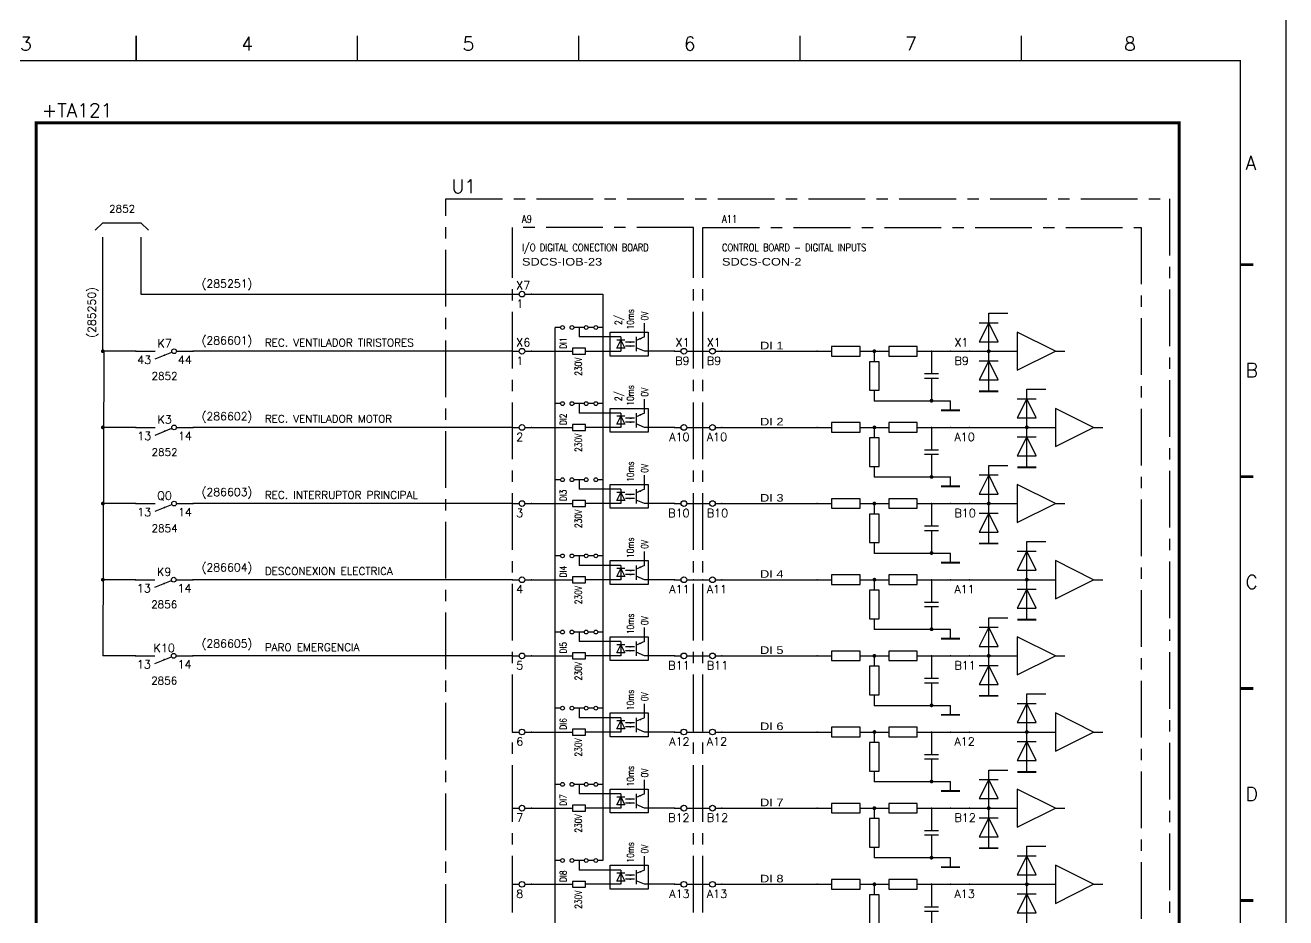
# Model space of a CAD drawing. Extents: x 3 to 423, y -4757 to 292.
# Drawn here: x 144.7 to 422.6, y -2283.3 to -2086.4 of the extents above; entities that cross this region are included whole.
import ezdxf
from ezdxf.enums import TextEntityAlignment as Align

# ---------------------------------------------------------------- set-up
doc = ezdxf.new("R2010")
doc.units = 0
doc.header["$LTSCALE"] = 10
doc.header["$MEASUREMENT"] = 0
doc.linetypes.add('CENTER', pattern=[2, 1.25, -0.25, 0.25, -0.25])
doc.linetypes.add('DASHDOT', pattern=[1, 0.5, -0.25, 0, -0.25])
doc.layers.get('0').update_dxf_attribs({"linetype": 'CONTINUOUS'})
for name, color, linetype in [('1', 7, 'CONTINUOUS'), ('10', 5, 'CONTINUOUS'), ('102', 7, 'CONTINUOUS'), ('2', 7, 'CONTINUOUS'), ('25', 3, 'CONTINUOUS'), ('25PK', 4, 'CENTER'), ('35', 2, 'CONTINUOUS'), ('8', 1, 'CONTINUOUS'), ('9', 6, 'CONTINUOUS'), ('DIBUJO', 7, 'CONTINUOUS'), ('NODE', 7, 'CONTINUOUS')]:
    doc.layers.add(name, color=color, linetype=linetype)
doc.styles.add('ABBSTYLE', font='ROMANS.SHX', dxfattribs={"width": 0.8})
doc.styles.add('HELV', font='HELVBLD.SHX', dxfattribs={"width": 1.2})
doc.styles.add('ROMANS', font='romans')
doc.styles.get("Standard").update_dxf_attribs({"font": 'simplex'})

# ---------------------------------------------------------------- blocks, each defined once
blk = doc.blocks.new('NOD', base_point=(237.5, 170))
at = {"layer": 'NODE'}
blk.add_point((237.5, 170), dxfattribs=at)
blk = doc.blocks.new('$0702029')
at = {"layer": '102'}
for p, q in [((0, 0), (5, 0)), ((10.62, 0), (15, 0)), ((5, -2), (9.42, -0.23))]:
    blk.add_line(p, q, dxfattribs=at)
blk.add_circle((10, 0), 0.625, dxfattribs=at)
blk.add_point((7.5, -1), dxfattribs=at)
at = {"layer": '2'}
for p in [(0, 0), (15, 0)]:
    blk.add_blockref('NOD', p, dxfattribs=at)
at = {"layer": '8', "flags": 8}
blk.add_attdef('1A', text='', height=2.15, dxfattribs=at).set_placement((4, -3.32), align=Align.RIGHT)
blk.add_attdef('2A', (11, -3.32), '', height=2.15, dxfattribs=at)
at = {"layer": '9'}
blk.add_attdef('ID', text='', height=2.15, dxfattribs=at).set_placement((7.5, 1), align=Align.CENTER)
blk = doc.blocks.new('$000001')
at = {"layer": '2'}
for p, q in [((0, 0), (3.75, 0)), ((11.25, 1.25), (3.75, 1.25)), ((3.75, 1.25), (3.75, -1.25)), ((11.25, -1.25), (11.25, 1.25)), ((11.25, 0), (15, 0)), ((3.75, -1.25), (11.25, -1.25))]:
    blk.add_line(p, q, dxfattribs=at)
for p in [(0, 0), (15, 0)]:
    blk.add_blockref('NOD', p, dxfattribs=at)
at = {"layer": '8'}
blk.add_attdef('1A', text='', height=2.15, dxfattribs=at).set_placement((2.75, -3.325), align=Align.RIGHT)
blk.add_attdef('2A', (12.25, -3.325), '', height=2.15, dxfattribs=at)
at = {"layer": '9'}
blk.add_attdef('ID', text='', height=2.15, dxfattribs=at).set_placement((7.5, 2.425), align=Align.CENTER)
blk = doc.blocks.new('$$PLL21C')
for p, q in [((-2.5, 0), (-0.75, 0)), ((0.75, 0), (2.5, 0))]:
    blk.add_line(p, q)
at = {"layer": '2'}
blk.add_circle((0, 0), 0.75, dxfattribs=at)
for p in [(-2.5, 0), (2.5, 0)]:
    blk.add_blockref('NOD', p, dxfattribs=at)
at = {"layer": '8'}
blk.add_attdef('*A', (-1.5, -3.575), '', height=2.15, dxfattribs=at)
at = {"layer": '9'}
blk.add_attdef('ID', (-1.5, 1.25), '', height=2.15, dxfattribs=at)
blk = doc.blocks.new('$$PLR12C')
for p, q in [((-2.5, 0), (-0.75, 0)), ((0.75, 0), (2.5, 0))]:
    blk.add_line(p, q)
at = {"layer": '2'}
blk.add_circle((0, 0), 0.75, dxfattribs=at)
for p in [(-2.5, 0), (2.5, 0)]:
    blk.add_blockref('NOD', p, dxfattribs=at)
at = {"layer": '8'}
blk.add_attdef('*A', text='', height=2.15, dxfattribs=at).set_placement((1.5, -3.575), align=Align.RIGHT)
at = {"layer": '9'}
blk.add_attdef('ID', text='', height=2.15, dxfattribs=at).set_placement((1.5, 1.25), align=Align.RIGHT)
blk = doc.blocks.new('$$PLL21')
blk.add_line((-2.5, 0), (2.5, 0))
at = {"layer": '2'}
for p in [(-2.5, 0), (2.5, 0)]:
    blk.add_blockref('NOD', p, dxfattribs=at)
at = {"layer": '8'}
blk.add_attdef('*A', (-1.5, -3.575), '', height=2.15, dxfattribs=at)
at = {"layer": '9'}
blk.add_attdef('ID', (-1.5, 1.25), '', height=2.15, dxfattribs=at)
blk = doc.blocks.new('newcajec')
at = {"layer": '1'}
for points in [[(143.5, 272.5, 0.3, 0.3, 0), (143.5, 277.91, 0.3, 0.3, 0)], [(191.5, 272.5, 0.3, 0.3, 0), (191.5, 277.91, 0.3, 0.3, 0)], [(239.5, 272.5, 0.3, 0.3, 0), (239.5, 277.91, 0.3, 0.3, 0)], [(287.5, 272.5, 0.3, 0.3, 0), (287.5, 277.91, 0.3, 0.3, 0)], [(335.5, 272.5, 0.3, 0.3, 0), (335.5, 277.91, 0.3, 0.3, 0)], [(383.01, 228.23, 0.6, 0.6, 0), (385.82, 228.23, 0.6, 0.6, 0)], [(383.01, 182.23, 0.6, 0.6, 0), (385.82, 182.23, 0.6, 0.6, 0)], [(383.01, 136.23, 0.6, 0.6, 0), (385.82, 136.23, 0.6, 0.6, 0)], [(383.01, 90.23, 0.6, 0.6, 0), (385.82, 90.23, 0.6, 0.6, 0)]]:
    blk.add_lwpolyline(points, format="xyseb", dxfattribs=at)
at = {"layer": '1', "const_width": 0.3}
blk.add_lwpolyline([(0, 0), (0, 272.5), (383, 272.5), (383, 0)], close=True, dxfattribs=at)
at = {"layer": '1', "style": 'ROMANS'}
for s, p in [('3', (118.29, 274.68)), ('4', (166.29, 274.68)), ('5', (214.29, 274.68)), ('6', (262.29, 274.68)), ('7', (310.29, 274.68)), ('8', (357.79, 274.68)), ('A', (384.13, 248.84)), ('B', (384.13, 203.84)), ('C', (384.13, 157.84)), ('D', (384.13, 111.84))]:
    blk.add_text(s, height=3, dxfattribs=at).set_placement(p)
at = {"layer": '10', "style": 'ROMANS'}
for tag, p in [('REV41', (3.5, 18.74)), ('REV43', (77.7, 18.74)), ('REV31', (3.5, 14.58)), ('REV33', (77.7, 14.58)), ('REV21', (3.5, 10.42)), ('REV23', (77.7, 10.42)), ('REV11', (3.5, 6.27)), ('REV13', (77.7, 6.27))]:
    blk.add_attdef(tag, text='', height=2.5, dxfattribs=at).set_placement(p, align=Align.MIDDLE)
for tag, p, height in [('REV42', (8, 17.49), 2.5), ('DOCUMENTTYPE', (216.43, 16.8), 2.5), ('SHEETNAME1', (100.5, 15.83), 2.5), ('DESIGNCHECK', (180.74, 14.83), 2.5), ('NOTA', (305.32, 15.8), 3), ('REV32', (8, 13.33), 2.5), ('SHEETNAME2', (100.5, 11.67), 2.5), ('OBJECT', (216.43, 12.4), 2.5), ('REV22', (8, 9.17), 2.5), ('ORDER', (305.32, 7.3), 4.5), ('SHEETNAME3', (100.5, 7.51), 2.5), ('DRAWINGCHECK', (180.53, 7.71), 2.5), ('CUSTOMER', (216.43, 8.08), 2.5), ('REV12', (8, 5.01), 2.5), ('SHEETNAME4', (100.5, 3.35), 2.5), ('USER', (180.63, 0.71), 2.5), ('DEPARTMENT', (271.93, 1.05), 2.5), ('DOCUMENT_ID', (305.32, 0.93), 4.4)]:
    blk.add_attdef(tag, p, '', height=height, dxfattribs=at)
for tag, width, p, p2 in [('REV44', 1.221199, (84.53, 17.49), (98.48, 17.49)), ('REV34', 1.221199, (84.53, 13.33), (98.48, 13.33)), ('REV24', 1.221199, (84.53, 9.17), (98.48, 9.17)), ('REV14', 1.221199, (84.53, 5.01), (98.48, 5.01)), ('CREATED2', 7.039915, (282.71, 1.05), (301.14, 1.05))]:
    blk.add_attdef(tag, text='', height=2.5, dxfattribs=dict(at, width=width)).set_placement(p, p2, align=Align.FIT)
for tag, p in [('SHEET', (382, 7.43)), ('NEXTSHEET', (382, 0.5))]:
    blk.add_attdef(tag, text='', height=2.5, dxfattribs=at).set_placement(p, align=Align.RIGHT)

msp = doc.modelspace()

# ---------------------------------------------------------------- linework, layer by layer
at = {"layer": '2', "color": 7}
for p, q in [((161.83, -2129.99), (160.15, -2131.67)), ((161.83, -2129.99), (170.23, -2129.99)), ((170.23, -2129.99), (171.91, -2131.67)), ((161.83, -2158.35), (161.83, -2133.15)), ((170.23, -2133.15), (170.23, -2145.75)), ((170.23, -2145.75), (252.13, -2145.75)), ((357.13, -2149.95), (361.33, -2149.95)), ((363.43, -2154.15), (363.43, -2162.55)), ((371.83, -2158.35), (363.43, -2154.15)), ((169.13, -2158.35), (161.83, -2158.35)), ((162.04, -2158.35), (161.83, -2225.55)), ((252.13, -2158.35), (181.73, -2158.35)), ((292.03, -2158.35), (294.13, -2158.35)), ((298.33, -2158.35), (319.33, -2158.35)), ((344.53, -2158.35), (363.43, -2158.35)), ((363.43, -2162.55), (371.83, -2158.35)), ((371.83, -2158.35), (373.93, -2158.35)), ((365.53, -2166.75), (369.73, -2166.75)), ((331.93, -2169.27), (348.73, -2169.27)), ((348.73, -2171.37), (348.73, -2169.27)), ((380.23, -2175.15), (371.83, -2170.95)), ((371.83, -2170.95), (371.83, -2179.35)), ((169.13, -2175.15), (161.83, -2175.15)), ((252.13, -2175.15), (181.73, -2175.15)), ((292.03, -2175.15), (294.13, -2175.15)), ((298.33, -2175.15), (319.33, -2175.15)), ((344.53, -2175.15), (371.83, -2175.15)), ((371.83, -2179.35), (380.23, -2175.15)), ((380.23, -2175.15), (382.33, -2175.15)), ((357.13, -2183.55), (361.33, -2183.55)), ((331.93, -2186.07), (348.73, -2186.07)), ((348.73, -2188.17), (348.73, -2186.07)), ((363.43, -2187.75), (363.43, -2196.15)), ((371.83, -2191.95), (363.43, -2187.75)), ((169.13, -2191.95), (161.83, -2191.95)), ((252.13, -2191.95), (181.73, -2191.95)), ((183.83, -2191.95), (181.73, -2191.95)), ((292.03, -2191.95), (294.13, -2191.95)), ((298.33, -2191.95), (319.33, -2191.95)), ((344.53, -2191.95), (363.43, -2191.95)), ((363.43, -2196.15), (371.83, -2191.95)), ((371.83, -2191.95), (373.93, -2191.95)), ((365.53, -2200.35), (369.73, -2200.35)), ((331.93, -2202.87), (348.73, -2202.87)), ((348.73, -2204.97), (348.73, -2202.87)), ((380.23, -2208.75), (371.83, -2204.55)), ((371.83, -2204.55), (371.83, -2212.95)), ((169.05, -2208.75), (161.83, -2208.75)), ((252.13, -2208.75), (181.65, -2208.75)), ((292.03, -2208.75), (294.13, -2208.75)), ((298.33, -2208.75), (319.33, -2208.75)), ((344.53, -2208.75), (371.83, -2208.75)), ((371.83, -2212.95), (380.23, -2208.75)), ((380.23, -2208.75), (382.33, -2208.75)), ((357.13, -2217.15), (361.33, -2217.15)), ((331.93, -2219.67), (348.73, -2219.67)), ((348.73, -2221.77), (348.73, -2219.67)), ((363.43, -2221.35), (363.43, -2229.75)), ((371.83, -2225.55), (363.43, -2221.35)), ((169.05, -2225.55), (161.83, -2225.55)), ((252.13, -2225.55), (181.65, -2225.55)), ((292.03, -2225.55), (294.13, -2225.55)), ((298.33, -2225.55), (319.33, -2225.55)), ((344.53, -2225.55), (363.43, -2225.55)), ((363.43, -2229.75), (371.83, -2225.55)), ((371.83, -2225.55), (373.93, -2225.55)), ((365.53, -2233.95), (369.73, -2233.95)), ((331.93, -2236.47), (348.73, -2236.47)), ((348.73, -2238.57), (348.73, -2236.47)), ((380.23, -2242.35), (371.83, -2238.15)), ((371.83, -2238.15), (371.83, -2246.55)), ((292.03, -2242.35), (294.13, -2242.35)), ((298.33, -2242.35), (319.33, -2242.35)), ((344.53, -2242.35), (371.83, -2242.35)), ((371.83, -2246.55), (380.23, -2242.35)), ((380.23, -2242.35), (382.33, -2242.35)), ((357.13, -2250.75), (361.33, -2250.75)), ((331.93, -2253.27), (348.73, -2253.27)), ((348.73, -2255.37), (348.73, -2253.27)), ((363.43, -2254.95), (363.43, -2263.35)), ((371.83, -2259.15), (363.43, -2254.95)), ((292.03, -2259.15), (294.13, -2259.15)), ((298.33, -2259.15), (319.33, -2259.15)), ((344.53, -2259.15), (363.43, -2259.15)), ((363.43, -2263.35), (371.83, -2259.15)), ((371.83, -2259.15), (373.93, -2259.15)), ((365.53, -2267.55), (369.73, -2267.55)), ((331.93, -2270.07), (348.73, -2270.07)), ((348.73, -2272.17), (348.73, -2270.07)), ((371.83, -2271.75), (371.83, -2280.15)), ((380.23, -2275.95), (371.83, -2271.75)), ((292.03, -2275.95), (294.13, -2275.95)), ((298.33, -2275.95), (319.33, -2275.95)), ((344.53, -2275.95), (371.83, -2275.95)), ((371.83, -2280.15), (380.23, -2275.95)), ((380.23, -2275.95), (382.33, -2275.95))]:
    msp.add_line(p, q, dxfattribs=at)
at = {"layer": '2'}
for p, q in [((357.13, -2158.35), (357.13, -2149.95)), ((355.03, -2152.05), (359.23, -2152.05)), ((357.13, -2152.05), (355.03, -2156.25)), ((359.23, -2156.25), (357.13, -2152.05)), ((355.03, -2156.25), (359.23, -2156.25)), ((331.93, -2160.66), (331.93, -2158.35)), ((344.53, -2158.35), (344.53, -2163.29)), ((357.13, -2167.17), (357.13, -2158.35)), ((330.88, -2160.66), (330.88, -2166.96)), ((332.98, -2160.66), (330.88, -2160.66)), ((332.98, -2166.96), (332.98, -2160.66)), ((355.03, -2160.45), (359.23, -2160.45)), ((357.13, -2160.45), (355.03, -2164.65)), ((359.23, -2164.65), (357.13, -2160.45)), ((342.95, -2163.29), (346.1, -2163.29)), ((346.1, -2164.34), (342.95, -2164.34)), ((344.53, -2164.34), (344.53, -2169.27)), ((355.03, -2164.65), (359.23, -2164.65)), ((330.88, -2166.96), (332.98, -2166.96)), ((331.93, -2169.27), (331.93, -2166.96)), ((365.53, -2175.15), (365.53, -2166.75)), ((363.43, -2168.85), (367.63, -2168.85)), ((365.53, -2168.85), (363.43, -2173.05)), ((367.63, -2173.05), (365.53, -2168.85)), ((363.43, -2173.05), (367.63, -2173.05)), ((331.93, -2177.46), (331.93, -2175.15)), ((344.53, -2175.15), (344.53, -2180.09)), ((365.53, -2183.97), (365.53, -2175.15)), ((332.98, -2177.46), (330.88, -2177.46)), ((330.88, -2177.46), (330.88, -2183.76)), ((332.98, -2183.76), (332.98, -2177.46)), ((363.43, -2177.25), (367.63, -2177.25)), ((365.53, -2177.25), (363.43, -2181.45)), ((367.63, -2181.45), (365.53, -2177.25)), ((342.95, -2180.09), (346.1, -2180.09)), ((346.1, -2181.14), (342.95, -2181.14)), ((344.53, -2181.14), (344.53, -2186.07)), ((363.43, -2181.45), (367.63, -2181.45)), ((330.88, -2183.76), (332.98, -2183.76)), ((331.93, -2186.07), (331.93, -2183.76)), ((357.13, -2191.95), (357.13, -2183.55)), ((357.13, -2185.65), (355.03, -2189.85)), ((355.03, -2185.65), (359.23, -2185.65)), ((359.23, -2189.85), (357.13, -2185.65)), ((355.03, -2189.85), (359.23, -2189.85)), ((331.93, -2194.26), (331.93, -2191.95)), ((344.53, -2191.95), (344.53, -2196.89)), ((357.13, -2200.77), (357.13, -2191.95)), ((330.88, -2194.26), (330.88, -2200.56)), ((332.98, -2194.26), (330.88, -2194.26)), ((332.98, -2200.56), (332.98, -2194.26)), ((355.03, -2194.05), (359.23, -2194.05)), ((357.13, -2194.05), (355.03, -2198.25)), ((359.23, -2198.25), (357.13, -2194.05)), ((342.95, -2196.89), (346.1, -2196.89)), ((346.1, -2197.94), (342.95, -2197.94)), ((344.53, -2197.94), (344.53, -2202.87)), ((355.03, -2198.25), (359.23, -2198.25)), ((330.88, -2200.56), (332.98, -2200.56)), ((331.93, -2202.87), (331.93, -2200.56)), ((365.53, -2208.75), (365.53, -2200.35)), ((363.43, -2202.45), (367.63, -2202.45)), ((365.53, -2202.45), (363.43, -2206.65)), ((367.63, -2206.65), (365.53, -2202.45)), ((363.43, -2206.65), (367.63, -2206.65)), ((331.93, -2211.06), (331.93, -2208.75)), ((344.53, -2208.75), (344.53, -2213.69)), ((365.53, -2217.57), (365.53, -2208.75)), ((332.98, -2211.06), (330.88, -2211.06)), ((330.88, -2211.06), (330.88, -2217.36)), ((332.98, -2217.36), (332.98, -2211.06)), ((365.53, -2210.85), (363.43, -2215.05)), ((363.43, -2210.85), (367.63, -2210.85)), ((367.63, -2215.05), (365.53, -2210.85)), ((342.95, -2213.69), (346.1, -2213.69)), ((346.1, -2214.74), (342.95, -2214.74)), ((344.53, -2214.74), (344.53, -2219.67)), ((363.43, -2215.05), (367.63, -2215.05)), ((330.88, -2217.36), (332.98, -2217.36)), ((331.93, -2219.67), (331.93, -2217.36)), ((357.13, -2225.55), (357.13, -2217.15)), ((357.13, -2219.25), (355.03, -2223.45)), ((355.03, -2219.25), (359.23, -2219.25)), ((359.23, -2223.45), (357.13, -2219.25)), ((331.93, -2227.86), (331.93, -2225.55)), ((344.53, -2225.55), (344.53, -2230.49)), ((355.03, -2223.45), (359.23, -2223.45)), ((357.13, -2234.37), (357.13, -2225.55)), ((330.88, -2227.86), (330.88, -2234.16)), ((332.98, -2227.86), (330.88, -2227.86)), ((332.98, -2234.16), (332.98, -2227.86)), ((355.03, -2227.65), (359.23, -2227.65)), ((357.13, -2227.65), (355.03, -2231.85)), ((359.23, -2231.85), (357.13, -2227.65)), ((342.95, -2230.49), (346.1, -2230.49)), ((346.1, -2231.54), (342.95, -2231.54)), ((344.53, -2231.54), (344.53, -2236.47)), ((330.88, -2234.16), (332.98, -2234.16)), ((331.93, -2236.47), (331.93, -2234.16)), ((355.03, -2231.85), (359.23, -2231.85)), ((365.53, -2242.35), (365.53, -2233.95)), ((363.43, -2236.05), (367.63, -2236.05)), ((365.53, -2236.05), (363.43, -2240.25)), ((367.63, -2240.25), (365.53, -2236.05)), ((331.93, -2244.66), (331.93, -2242.35)), ((344.53, -2242.35), (344.53, -2247.29)), ((363.43, -2240.25), (367.63, -2240.25)), ((365.53, -2251.17), (365.53, -2242.35)), ((332.98, -2244.66), (330.88, -2244.66)), ((330.88, -2244.66), (330.88, -2250.96)), ((332.98, -2250.96), (332.98, -2244.66)), ((363.43, -2244.45), (367.63, -2244.45)), ((365.53, -2244.45), (363.43, -2248.65)), ((367.63, -2248.65), (365.53, -2244.45)), ((342.95, -2247.29), (346.1, -2247.29)), ((346.1, -2248.34), (342.95, -2248.34)), ((344.53, -2248.34), (344.53, -2253.27)), ((330.88, -2250.96), (332.98, -2250.96)), ((331.93, -2253.27), (331.93, -2250.96)), ((357.13, -2259.15), (357.13, -2250.75)), ((363.43, -2248.65), (367.63, -2248.65)), ((357.13, -2252.85), (355.03, -2257.05)), ((355.03, -2252.85), (359.23, -2252.85)), ((359.23, -2257.05), (357.13, -2252.85)), ((331.93, -2261.46), (331.93, -2259.15)), ((344.53, -2259.15), (344.53, -2264.09)), ((355.03, -2257.05), (359.23, -2257.05)), ((357.13, -2267.97), (357.13, -2259.15)), ((330.88, -2261.46), (330.88, -2267.76)), ((332.98, -2261.46), (330.88, -2261.46)), ((332.98, -2267.76), (332.98, -2261.46)), ((355.03, -2261.25), (359.23, -2261.25)), ((357.13, -2261.25), (355.03, -2265.45)), ((359.23, -2265.45), (357.13, -2261.25)), ((342.95, -2264.09), (346.1, -2264.09)), ((330.88, -2267.76), (332.98, -2267.76)), ((331.93, -2270.07), (331.93, -2267.76)), ((346.1, -2265.14), (342.95, -2265.14)), ((344.53, -2265.14), (344.53, -2270.07)), ((355.03, -2265.45), (359.23, -2265.45)), ((365.53, -2275.95), (365.53, -2267.55)), ((363.43, -2269.65), (367.63, -2269.65)), ((365.53, -2269.65), (363.43, -2273.85)), ((367.63, -2273.85), (365.53, -2269.65)), ((331.93, -2278.26), (331.93, -2275.95)), ((344.53, -2275.95), (344.53, -2280.89)), ((363.43, -2273.85), (367.63, -2273.85)), ((365.53, -2284.77), (365.53, -2275.95)), ((332.98, -2278.26), (330.88, -2278.26)), ((330.88, -2278.26), (330.88, -2284.56)), ((332.98, -2284.56), (332.98, -2278.26)), ((363.43, -2278.05), (367.63, -2278.05)), ((365.53, -2278.05), (363.43, -2282.25)), ((367.63, -2282.25), (365.53, -2278.05)), ((342.95, -2280.89), (346.1, -2280.89)), ((346.1, -2281.94), (342.95, -2281.94)), ((344.53, -2281.94), (344.53, -2286.87)), ((363.43, -2282.25), (367.63, -2282.25))]:
    msp.add_line(p, q, dxfattribs=at)
at = {"layer": '2', "color": 3, "linetype": 'DASHDOT'}
msp.add_lwpolyline([(147.13, -2107.95, 0.706, 0.706, 0), (399.13, -2107.95, 0.706, 0.706, 0), (399.13, -2343.57, 0.706, 0.706, 0), (147.13, -2343.57, 0.706, 0.706, 0), (147.13, -2107.95, 0.706, 0.706, 0)], format="xyseb", dxfattribs=at)
at = {"layer": '2', "color": 7}
for points in [[(161.62, -2158.35, 0.42, 0.42, 1), (162.04, -2158.35, 0.42, 0.42, 1)], [(331.72, -2158.35, 0.42, 0.42, 1), (332.14, -2158.35, 0.42, 0.42, 1)], [(356.92, -2158.35, 0.42, 0.42, 1), (357.34, -2158.35, 0.42, 0.42, 1)], [(344.32, -2169.27, 0.42, 0.42, 1), (344.74, -2169.27, 0.42, 0.42, 1)], [(161.62, -2175.15, 0.42, 0.42, 1), (162.04, -2175.15, 0.42, 0.42, 1)], [(331.72, -2175.15, 0.42, 0.42, 1), (332.14, -2175.15, 0.42, 0.42, 1)], [(365.32, -2175.15, 0.42, 0.42, 1), (365.74, -2175.15, 0.42, 0.42, 1)], [(344.32, -2186.07, 0.42, 0.42, 1), (344.74, -2186.07, 0.42, 0.42, 1)], [(161.62, -2191.95, 0.42, 0.42, 1), (162.04, -2191.95, 0.42, 0.42, 1)], [(331.72, -2191.95, 0.42, 0.42, 1), (332.14, -2191.95, 0.42, 0.42, 1)], [(356.92, -2191.95, 0.42, 0.42, 1), (357.34, -2191.95, 0.42, 0.42, 1)], [(344.32, -2202.87, 0.42, 0.42, 1), (344.74, -2202.87, 0.42, 0.42, 1)], [(161.62, -2208.75, 0.42, 0.42, 1), (162.04, -2208.75, 0.42, 0.42, 1)], [(331.72, -2208.75, 0.42, 0.42, 1), (332.14, -2208.75, 0.42, 0.42, 1)], [(365.32, -2208.75, 0.42, 0.42, 1), (365.74, -2208.75, 0.42, 0.42, 1)], [(344.32, -2219.67, 0.42, 0.42, 1), (344.74, -2219.67, 0.42, 0.42, 1)], [(331.72, -2225.55, 0.42, 0.42, 1), (332.14, -2225.55, 0.42, 0.42, 1)], [(356.92, -2225.55, 0.42, 0.42, 1), (357.34, -2225.55, 0.42, 0.42, 1)], [(344.32, -2236.47, 0.42, 0.42, 1), (344.74, -2236.47, 0.42, 0.42, 1)], [(331.72, -2242.35, 0.42, 0.42, 1), (332.14, -2242.35, 0.42, 0.42, 1)], [(365.32, -2242.35, 0.42, 0.42, 1), (365.74, -2242.35, 0.42, 0.42, 1)], [(344.32, -2253.27, 0.42, 0.42, 1), (344.74, -2253.27, 0.42, 0.42, 1)], [(331.72, -2259.15, 0.42, 0.42, 1), (332.14, -2259.15, 0.42, 0.42, 1)], [(356.92, -2259.15, 0.42, 0.42, 1), (357.34, -2259.15, 0.42, 0.42, 1)], [(344.32, -2270.07, 0.42, 0.42, 1), (344.74, -2270.07, 0.42, 0.42, 1)], [(331.72, -2275.95, 0.42, 0.42, 1), (332.14, -2275.95, 0.42, 0.42, 1)], [(365.32, -2275.95, 0.42, 0.42, 1), (365.74, -2275.95, 0.42, 0.42, 1)]]:
    msp.add_lwpolyline(points, format="xyseb", close=True, dxfattribs=at)
for points in [[(355.03, -2167.17, 0.42, 0.42, 0), (359.23, -2167.17, 0.42, 0.42, 0)], [(346.63, -2171.37, 0.42, 0.42, 0), (350.83, -2171.37, 0.42, 0.42, 0)], [(363.43, -2183.97, 0.42, 0.42, 0), (367.63, -2183.97, 0.42, 0.42, 0)], [(346.63, -2188.17, 0.42, 0.42, 0), (350.83, -2188.17, 0.42, 0.42, 0)], [(355.03, -2200.77, 0.42, 0.42, 0), (359.23, -2200.77, 0.42, 0.42, 0)], [(346.63, -2204.97, 0.42, 0.42, 0), (350.83, -2204.97, 0.42, 0.42, 0)], [(363.43, -2217.57, 0.42, 0.42, 0), (367.63, -2217.57, 0.42, 0.42, 0)], [(346.63, -2221.77, 0.42, 0.42, 0), (350.83, -2221.77, 0.42, 0.42, 0)], [(355.03, -2234.37, 0.42, 0.42, 0), (359.23, -2234.37, 0.42, 0.42, 0)], [(346.63, -2238.57, 0.42, 0.42, 0), (350.83, -2238.57, 0.42, 0.42, 0)], [(363.43, -2251.17, 0.42, 0.42, 0), (367.63, -2251.17, 0.42, 0.42, 0)], [(346.63, -2255.37, 0.42, 0.42, 0), (350.83, -2255.37, 0.42, 0.42, 0)], [(355.03, -2267.97, 0.42, 0.42, 0), (359.23, -2267.97, 0.42, 0.42, 0)], [(346.63, -2272.17, 0.42, 0.42, 0), (350.83, -2272.17, 0.42, 0.42, 0)]]:
    msp.add_lwpolyline(points, format="xyseb", dxfattribs=at)
at = {"layer": '25', "linetype": 'CENTER'}
for p, q in [((252.13, -2322.15), (252.13, -2131.05)), ((292.03, -2131.05), (252.13, -2131.05)), ((292.03, -2322.15), (292.03, -2131.05))]:
    msp.add_line(p, q, dxfattribs=at)
at = {"layer": '25'}
for p, q in [((256.33, -2145.75), (272.08, -2145.75)), ((272.08, -2145.75), (272.08, -2270.7)), ((261.58, -2288.55), (261.58, -2153.1)), ((262.73, -2153.1), (261.58, -2153.1)), ((267.98, -2153.1), (265.67, -2153.1)), ((266.83, -2153.1), (266.83, -2155.2)), ((272.08, -2153.1), (270.92, -2153.1)), ((281.27, -2155.2), (281.27, -2152.12)), ((276.02, -2155.2), (266.83, -2155.2)), ((273.65, -2154.15), (282.05, -2154.15)), ((273.65, -2159.4), (273.65, -2154.15)), ((276.89, -2155.9), (275.14, -2155.9)), ((275.14, -2157.65), (276.02, -2155.9)), ((276.02, -2155.2), (276.02, -2158.35)), ((276.02, -2155.9), (276.89, -2157.65)), ((279.03, -2156.34), (277.02, -2156.34)), ((279.4, -2155.2), (279.4, -2158.35)), ((281.27, -2155.2), (279.43, -2155.99)), ((282.05, -2154.15), (282.05, -2159.4)), ((256.33, -2158.35), (265.39, -2158.35)), ((268.27, -2157.7), (265.39, -2157.7)), ((265.39, -2157.7), (265.39, -2159.01)), ((265.39, -2159.01), (268.27, -2159.01)), ((268.27, -2159.01), (268.27, -2157.7)), ((268.27, -2158.35), (276.02, -2158.35)), ((282.05, -2159.4), (273.65, -2159.4)), ((276.89, -2157.65), (275.14, -2157.65)), ((279.03, -2157.22), (277.02, -2157.22)), ((281.27, -2158.35), (279.43, -2157.57)), ((287.83, -2158.35), (281.27, -2158.35)), ((262.73, -2169.9), (261.58, -2169.9)), ((267.98, -2169.9), (265.67, -2169.9)), ((266.83, -2169.9), (266.83, -2172)), ((272.08, -2169.9), (270.92, -2169.9)), ((281.27, -2172), (281.27, -2168.92)), ((276.02, -2172), (266.83, -2172)), ((273.65, -2170.95), (282.05, -2170.95)), ((273.65, -2176.2), (273.65, -2170.95)), ((276.89, -2172.7), (275.14, -2172.7)), ((275.14, -2174.45), (276.02, -2172.7)), ((276.02, -2172), (276.02, -2175.15)), ((276.02, -2172.7), (276.89, -2174.45)), ((279.03, -2173.14), (277.02, -2173.14)), ((279.4, -2172), (279.4, -2175.15)), ((281.27, -2172), (279.43, -2172.79)), ((282.05, -2170.95), (282.05, -2176.2)), ((256.33, -2175.15), (265.39, -2175.15)), ((268.27, -2174.5), (265.39, -2174.5)), ((265.39, -2174.5), (265.39, -2175.81)), ((265.39, -2175.81), (268.27, -2175.81)), ((268.27, -2175.81), (268.27, -2174.5)), ((276.02, -2175.15), (268.27, -2175.15)), ((276.89, -2174.45), (275.14, -2174.45)), ((279.03, -2174.02), (277.02, -2174.02)), ((281.27, -2175.15), (279.43, -2174.37)), ((287.83, -2175.15), (281.27, -2175.15)), ((282.05, -2176.2), (273.65, -2176.2)), ((262.73, -2186.7), (261.58, -2186.7)), ((267.98, -2186.7), (265.67, -2186.7)), ((266.83, -2186.7), (266.83, -2188.8)), ((272.08, -2186.7), (270.92, -2186.7)), ((281.27, -2188.8), (281.27, -2185.72)), ((276.02, -2188.8), (266.83, -2188.8)), ((273.65, -2187.75), (282.05, -2187.75)), ((273.65, -2193), (273.65, -2187.75)), ((276.89, -2189.5), (275.14, -2189.5)), ((275.14, -2191.25), (276.02, -2189.5)), ((276.02, -2188.8), (276.02, -2191.95)), ((276.02, -2189.5), (276.89, -2191.25)), ((279.03, -2189.94), (277.02, -2189.94)), ((279.4, -2188.8), (279.4, -2191.95)), ((281.27, -2188.8), (279.43, -2189.59)), ((282.05, -2187.75), (282.05, -2193)), ((256.33, -2191.95), (265.39, -2191.95)), ((268.27, -2191.3), (265.39, -2191.3)), ((265.39, -2191.3), (265.39, -2192.61)), ((265.39, -2192.61), (268.27, -2192.61)), ((268.27, -2192.61), (268.27, -2191.3)), ((276.02, -2191.95), (268.27, -2191.95)), ((276.89, -2191.25), (275.14, -2191.25)), ((279.03, -2190.82), (277.02, -2190.82)), ((281.27, -2191.95), (279.43, -2191.17)), ((287.83, -2191.95), (281.27, -2191.95)), ((282.05, -2193), (273.65, -2193)), ((262.73, -2203.5), (261.58, -2203.5)), ((267.98, -2203.5), (265.67, -2203.5)), ((266.83, -2203.5), (266.83, -2205.6)), ((272.08, -2203.5), (270.92, -2203.5)), ((281.27, -2205.6), (281.27, -2202.52)), ((276.02, -2205.6), (266.83, -2205.6)), ((273.65, -2204.55), (282.05, -2204.55)), ((273.65, -2209.8), (273.65, -2204.55)), ((276.89, -2206.3), (275.14, -2206.3)), ((275.14, -2208.05), (276.02, -2206.3)), ((276.02, -2205.6), (276.02, -2208.75)), ((276.02, -2206.3), (276.89, -2208.05)), ((279.03, -2206.74), (277.02, -2206.74)), ((279.4, -2205.6), (279.4, -2208.75)), ((281.27, -2205.6), (279.43, -2206.39)), ((282.05, -2204.55), (282.05, -2209.8)), ((256.33, -2208.75), (265.39, -2208.75)), ((268.27, -2208.1), (265.39, -2208.1)), ((265.39, -2208.1), (265.39, -2209.41)), ((265.39, -2209.41), (268.27, -2209.41)), ((268.27, -2209.41), (268.27, -2208.1)), ((276.02, -2208.75), (268.27, -2208.75)), ((276.89, -2208.05), (275.14, -2208.05)), ((279.03, -2207.62), (277.02, -2207.62)), ((281.27, -2208.75), (279.43, -2207.97)), ((287.83, -2208.75), (281.27, -2208.75)), ((282.05, -2209.8), (273.65, -2209.8)), ((262.73, -2220.3), (261.58, -2220.3)), ((267.98, -2220.3), (265.67, -2220.3)), ((266.83, -2220.3), (266.83, -2222.4)), ((272.08, -2220.3), (270.92, -2220.3)), ((281.27, -2222.4), (281.27, -2219.32)), ((276.02, -2222.4), (266.83, -2222.4)), ((273.65, -2221.35), (282.05, -2221.35)), ((273.65, -2226.6), (273.65, -2221.35)), ((276.89, -2223.1), (275.14, -2223.1)), ((275.14, -2224.85), (276.02, -2223.1)), ((276.02, -2222.4), (276.02, -2225.55)), ((276.02, -2223.1), (276.89, -2224.85)), ((279.4, -2222.4), (279.4, -2225.55)), ((281.27, -2222.4), (279.43, -2223.19)), ((282.05, -2221.35), (282.05, -2226.6)), ((256.33, -2225.55), (265.39, -2225.55)), ((268.27, -2224.9), (265.39, -2224.9)), ((265.39, -2224.9), (265.39, -2226.21)), ((265.39, -2226.21), (268.27, -2226.21)), ((268.27, -2226.21), (268.27, -2224.9)), ((276.02, -2225.55), (268.27, -2225.55)), ((276.89, -2224.85), (275.14, -2224.85)), ((279.03, -2223.54), (277.02, -2223.54)), ((279.03, -2224.42), (277.02, -2224.42)), ((281.27, -2225.55), (279.43, -2224.77)), ((287.83, -2225.55), (281.27, -2225.55)), ((282.05, -2226.6), (273.65, -2226.6)), ((262.73, -2237.1), (261.58, -2237.1)), ((267.98, -2237.1), (265.67, -2237.1)), ((266.83, -2237.1), (266.83, -2239.2)), ((272.08, -2237.1), (270.92, -2237.1)), ((281.27, -2239.2), (281.27, -2236.12)), ((276.02, -2239.2), (266.83, -2239.2)), ((273.65, -2238.15), (282.05, -2238.15)), ((273.65, -2243.4), (273.65, -2238.15)), ((276.89, -2239.9), (275.14, -2239.9)), ((275.14, -2241.65), (276.02, -2239.9)), ((276.02, -2239.2), (276.02, -2242.35)), ((276.02, -2239.9), (276.89, -2241.65)), ((279.4, -2239.2), (279.4, -2242.35)), ((281.27, -2239.2), (279.43, -2239.99)), ((282.05, -2238.15), (282.05, -2243.4)), ((256.33, -2242.35), (265.39, -2242.35)), ((268.27, -2241.7), (265.39, -2241.7)), ((265.39, -2241.7), (265.39, -2243.01)), ((268.27, -2243.01), (268.27, -2241.7)), ((276.02, -2242.35), (268.27, -2242.35)), ((276.89, -2241.65), (275.14, -2241.65)), ((279.03, -2240.34), (277.02, -2240.34)), ((279.03, -2241.22), (277.02, -2241.22)), ((281.27, -2242.35), (279.43, -2241.57)), ((287.83, -2242.35), (281.27, -2242.35)), ((265.39, -2243.01), (268.27, -2243.01)), ((282.05, -2243.4), (273.65, -2243.4)), ((262.73, -2253.9), (261.58, -2253.9)), ((267.98, -2253.9), (265.67, -2253.9)), ((266.83, -2253.9), (266.83, -2256)), ((272.08, -2253.9), (270.92, -2253.9)), ((281.27, -2256), (281.27, -2252.92)), ((276.02, -2256), (266.83, -2256)), ((273.65, -2254.95), (282.05, -2254.95)), ((273.65, -2260.2), (273.65, -2254.95)), ((276.89, -2256.7), (275.14, -2256.7)), ((275.14, -2258.45), (276.02, -2256.7)), ((276.02, -2256), (276.02, -2259.15)), ((276.02, -2256.7), (276.89, -2258.45)), ((279.4, -2256), (279.4, -2259.15)), ((281.27, -2256), (279.43, -2256.79)), ((282.05, -2254.95), (282.05, -2260.2)), ((256.33, -2259.15), (265.39, -2259.15)), ((268.27, -2258.5), (265.39, -2258.5)), ((265.39, -2258.5), (265.39, -2259.81)), ((268.27, -2259.81), (268.27, -2258.5)), ((276.02, -2259.15), (268.27, -2259.15)), ((276.89, -2258.45), (275.14, -2258.45)), ((279.03, -2257.14), (277.02, -2257.14)), ((279.03, -2258.02), (277.02, -2258.02)), ((281.27, -2259.15), (279.43, -2258.37)), ((287.83, -2259.15), (281.27, -2259.15)), ((265.39, -2259.81), (268.27, -2259.81)), ((282.05, -2260.2), (273.65, -2260.2)), ((281.27, -2272.8), (281.27, -2269.72)), ((262.73, -2270.7), (261.58, -2270.7)), ((267.98, -2270.7), (265.67, -2270.7)), ((266.83, -2270.7), (266.83, -2272.8)), ((276.02, -2272.8), (266.83, -2272.8)), ((272.08, -2270.7), (270.92, -2270.7)), ((273.65, -2271.75), (282.05, -2271.75)), ((273.65, -2277), (273.65, -2271.75)), ((276.02, -2272.8), (276.02, -2275.95)), ((279.4, -2272.8), (279.4, -2275.95)), ((281.27, -2272.8), (279.43, -2273.59)), ((282.05, -2271.75), (282.05, -2277)), ((256.33, -2275.95), (265.39, -2275.95)), ((268.27, -2275.3), (265.39, -2275.3)), ((265.39, -2275.3), (265.39, -2276.61)), ((268.27, -2276.61), (268.27, -2275.3)), ((276.02, -2275.95), (268.27, -2275.95)), ((276.89, -2273.5), (275.14, -2273.5)), ((275.14, -2275.25), (276.02, -2273.5)), ((276.89, -2275.25), (275.14, -2275.25)), ((276.02, -2273.5), (276.89, -2275.25)), ((279.03, -2273.94), (277.02, -2273.94)), ((279.03, -2274.82), (277.02, -2274.82)), ((281.27, -2275.95), (279.43, -2275.17)), ((287.83, -2275.95), (281.27, -2275.95)), ((265.39, -2276.61), (268.27, -2276.61)), ((282.05, -2277), (273.65, -2277))]:
    msp.add_line(p, q, dxfattribs=at)
for centre in [(263.15, -2153.1), (265.25, -2153.1), (268.4, -2153.1), (270.5, -2153.1), (263.15, -2169.9), (265.25, -2169.9), (268.4, -2169.9), (270.5, -2169.9), (263.15, -2186.7), (265.25, -2186.7), (268.4, -2186.7), (270.5, -2186.7), (263.15, -2203.5), (265.25, -2203.5), (268.4, -2203.5), (270.5, -2203.5), (263.15, -2220.3), (265.25, -2220.3), (268.4, -2220.3), (270.5, -2220.3), (263.15, -2237.1), (265.25, -2237.1), (268.4, -2237.1), (270.5, -2237.1), (263.15, -2253.9), (265.25, -2253.9), (268.4, -2253.9), (270.5, -2253.9), (263.15, -2270.7), (265.25, -2270.7), (268.4, -2270.7), (270.5, -2270.7)]:
    msp.add_circle(centre, 0.42, dxfattribs=at)
for points in [[(278.01, -2156.54), (278.01, -2156.15), (279.03, -2156.34)], [(280.11, -2155.47), (280.26, -2155.83), (281.27, -2155.2)], [(278.01, -2157.02), (278.01, -2157.41), (279.03, -2157.22)], [(278.01, -2173.34), (278.01, -2172.95), (279.03, -2173.14)], [(280.11, -2172.27), (280.26, -2172.63), (281.27, -2172)], [(278.01, -2173.82), (278.01, -2174.21), (279.03, -2174.02)], [(278.01, -2190.14), (278.01, -2189.75), (279.03, -2189.94)], [(280.11, -2189.07), (280.26, -2189.43), (281.27, -2188.8)], [(278.01, -2190.62), (278.01, -2191.01), (279.03, -2190.82)], [(278.01, -2206.94), (278.01, -2206.55), (279.03, -2206.74)], [(280.11, -2205.87), (280.26, -2206.23), (281.27, -2205.6)], [(278.01, -2207.42), (278.01, -2207.81), (279.03, -2207.62)], [(278.01, -2223.74), (278.01, -2223.35), (279.03, -2223.54)], [(280.11, -2222.67), (280.26, -2223.03), (281.27, -2222.4)], [(278.01, -2224.22), (278.01, -2224.61), (279.03, -2224.42)], [(280.11, -2239.47), (280.26, -2239.83), (281.27, -2239.2)], [(278.01, -2240.54), (278.01, -2240.15), (279.03, -2240.34)], [(278.01, -2241.02), (278.01, -2241.41), (279.03, -2241.22)], [(280.11, -2256.27), (280.26, -2256.63), (281.27, -2256)], [(278.01, -2257.34), (278.01, -2256.95), (279.03, -2257.14)], [(278.01, -2257.82), (278.01, -2258.21), (279.03, -2258.02)], [(280.11, -2273.07), (280.26, -2273.43), (281.27, -2272.8)], [(278.01, -2274.14), (278.01, -2273.75), (279.03, -2273.94)], [(278.01, -2274.62), (278.01, -2275.01), (279.03, -2274.82)]]:
    msp.add_solid(points, dxfattribs=at)
at = {"layer": '25PK'}
for p, q in [((237.43, -2328.45), (237.43, -2124.75)), ((237.43, -2124.75), (397.03, -2124.75)), ((397.03, -2124.75), (397.03, -2328.45)), ((294.13, -2322.15), (294.13, -2131.05)), ((294.13, -2131.05), (390.73, -2131.05)), ((390.73, -2131.05), (390.73, -2322.15))]:
    msp.add_line(p, q, dxfattribs=at)
at = {"layer": '35'}
for p, q in [((270.08, -2153.1), (268.82, -2153.1)), ((270.08, -2169.9), (268.82, -2169.9)), ((270.08, -2203.5), (268.82, -2203.5)), ((270.08, -2220.3), (268.82, -2220.3)), ((270.08, -2237.1), (268.82, -2237.1)), ((270.08, -2253.9), (268.82, -2253.9)), ((270.08, -2270.7), (268.82, -2270.7))]:
    msp.add_line(p, q, dxfattribs=at)
at = {"layer": 'DIBUJO'}
msp.add_lwpolyline([(2.63, -2084.25), (422.63, -2084.25), (422.63, -2381.25), (2.63, -2381.25), (2.63, -2084.25)], dxfattribs=at)

# ---------------------------------------------------------------- block references
at = {"layer": '2', "color": 7}
for name, p, xscale, yscale, zscale in [('newcajec', (23.31, -2371.23), 1.016442892079945, 1.016442892079945, 1.016442892079945), ('$000001', (319.33, -2158.35), 0.839999999999975, 0.839999999999975, 0.839999999999975), ('$000001', (331.93, -2158.35), 0.839999999999975, 0.839999999999975, 0.839999999999975), ('$000001', (319.33, -2175.15), 0.839999999999975, 0.839999999999975, 0.839999999999975), ('$000001', (331.93, -2175.15), 0.839999999999975, 0.839999999999975, 0.839999999999975), ('$000001', (319.33, -2191.95), 0.839999999999975, 0.839999999999975, 0.839999999999975), ('$000001', (331.93, -2191.95), 0.839999999999975, 0.839999999999975, 0.839999999999975), ('$000001', (319.33, -2208.75), 0.839999999999975, 0.839999999999975, 0.839999999999975), ('$000001', (331.93, -2208.75), 0.839999999999975, 0.839999999999975, 0.839999999999975), ('$000001', (319.33, -2225.55), 0.839999999999975, 0.839999999999975, 0.839999999999975), ('$000001', (331.93, -2225.55), 0.839999999999975, 0.839999999999975, 0.839999999999975), ('$000001', (319.33, -2242.35), 0.839999999999975, 0.839999999999975, 0.839999999999975), ('$000001', (331.93, -2242.35), 0.839999999999975, 0.839999999999975, 0.839999999999975), ('$000001', (319.33, -2259.15), 0.839999999999975, 0.839999999999975, 0.839999999999975), ('$000001', (331.93, -2259.15), 0.839999999999975, 0.839999999999975, 0.839999999999975), ('$000001', (319.33, -2275.95), 0.839999999999975, 0.839999999999975, 0.839999999999975), ('$000001', (331.93, -2275.95), 0.839999999999975, 0.839999999999975, 0.839999999999975)]:
    msp.add_blockref(name, p, dxfattribs=dict(at, xscale=xscale, yscale=yscale, zscale=zscale))
at = {"layer": '2', "color": 7, "xscale": 0.839999999999975, "yscale": 0.839999999999975, "zscale": 0.839999999999975}
for name, p, values in [('$$PLL21C', (254.23, -2145.75), {'ID': 'X7', '*A': '1'}), ('$0702029', (169.13, -2158.35), {'ID': 'K7', '1A': '43', '2A': '44'}), ('$$PLL21C', (254.23, -2158.35), {'ID': 'X6', '*A': '1'}), ('$$PLR12C', (289.93, -2158.35), {'ID': 'X1', '*A': 'B9'}), ('$$PLL21C', (296.23, -2158.35), {'ID': 'X1', '*A': 'B9'}), ('$$PLL21', (350.83, -2158.35), {'ID': 'X1', '*A': 'B9'}), ('$0702029', (169.13, -2175.15), {'ID': 'K3', '1A': '13', '2A': '14'}), ('$$PLL21C', (254.23, -2175.15), {'*A': '2'}), ('$$PLR12C', (289.93, -2175.15), {'*A': 'A10'}), ('$$PLL21C', (296.23, -2175.15), {'*A': 'A10'}), ('$$PLL21', (350.83, -2175.15), {'*A': 'A10'}), ('$0702029', (169.13, -2191.95), {'ID': 'Q0', '1A': '13', '2A': '14'}), ('$$PLL21C', (254.23, -2191.95), {'*A': '3'}), ('$$PLR12C', (289.93, -2191.95), {'*A': 'B10'}), ('$$PLL21C', (296.23, -2191.95), {'*A': 'B10'}), ('$$PLL21', (350.83, -2191.95), {'*A': 'B10'}), ('$0702029', (169.05, -2208.75), {'ID': 'K9', '1A': '13', '2A': '14'}), ('$$PLL21C', (254.23, -2208.75), {'*A': '4'}), ('$$PLR12C', (289.93, -2208.75), {'*A': 'A11'}), ('$$PLL21C', (296.23, -2208.75), {'*A': 'A11'}), ('$$PLL21', (350.83, -2208.75), {'*A': 'A11'}), ('$0702029', (169.05, -2225.55), {'ID': 'K10', '1A': '13', '2A': '14'}), ('$$PLL21C', (254.23, -2225.55), {'*A': '5'}), ('$$PLR12C', (289.93, -2225.55), {'*A': 'B11'}), ('$$PLL21C', (296.23, -2225.55), {'*A': 'B11'}), ('$$PLL21', (350.83, -2225.55), {'*A': 'B11'}), ('$$PLL21C', (254.23, -2242.35), {'*A': '6'}), ('$$PLR12C', (289.93, -2242.35), {'*A': 'A12'}), ('$$PLL21C', (296.23, -2242.35), {'*A': 'A12'}), ('$$PLL21', (350.83, -2242.35), {'*A': 'A12'}), ('$$PLL21C', (254.23, -2259.15), {'*A': '7'}), ('$$PLR12C', (289.93, -2259.15), {'*A': 'B12'}), ('$$PLL21C', (296.23, -2259.15), {'*A': 'B12'}), ('$$PLL21', (350.83, -2259.15), {'*A': 'B12'}), ('$$PLL21C', (254.23, -2275.95), {'*A': '8'}), ('$$PLR12C', (289.93, -2275.95), {'*A': 'A13'}), ('$$PLL21C', (296.23, -2275.95), {'*A': 'A13'}), ('$$PLL21', (350.83, -2275.95), {'*A': 'A13'})]:
    msp.add_blockref(name, p, dxfattribs=at).add_auto_attribs(values)
at = {"layer": '2', "xscale": 0.839999999999975, "yscale": 0.839999999999975, "zscale": 0.839999999999975}
for p, rotation in [((331.93, -2158.35), 90), ((344.53, -2158.35), 270), ((357.55, -2158.35), 90), ((357.55, -2167.17), 90), ((331.93, -2169.27), 90), ((344.53, -2169.27), 270), ((331.93, -2175.15), 90), ((344.53, -2175.15), 270), ((365.95, -2175.15), 90), ((365.95, -2183.97), 90), ((331.93, -2186.07), 90), ((344.53, -2186.07), 270), ((331.93, -2191.95), 90), ((344.53, -2191.95), 270), ((357.55, -2191.95), 90), ((357.55, -2200.77), 90), ((331.93, -2202.87), 90), ((344.53, -2202.87), 270), ((331.93, -2208.75), 90), ((344.53, -2208.75), 270), ((365.95, -2208.75), 90), ((365.95, -2217.57), 90), ((331.93, -2219.67), 90), ((344.53, -2219.67), 270), ((331.93, -2225.55), 90), ((344.53, -2225.55), 270), ((357.55, -2225.55), 90), ((357.55, -2234.37), 90), ((331.93, -2236.47), 90), ((344.53, -2236.47), 270), ((331.93, -2242.35), 90), ((344.53, -2242.35), 270), ((365.95, -2242.35), 90), ((365.95, -2251.17), 90), ((331.93, -2253.27), 90), ((344.53, -2253.27), 270), ((331.93, -2259.15), 90), ((344.53, -2259.15), 270), ((357.55, -2259.15), 90), ((331.93, -2270.07), 90), ((344.53, -2270.07), 270), ((357.55, -2267.97), 90), ((331.93, -2275.95), 90), ((344.53, -2275.95), 270), ((365.95, -2275.95), 90)]:
    msp.add_blockref('NOD', p, dxfattribs=dict(at, rotation=rotation))

# ---------------------------------------------------------------- texts
at = {"layer": '2', "color": 6}
for s, height, p in [('+TA121', 3.024, (148.39, -2106.69)), ('U1', 3.024, (238.69, -2123.49)), ('(285251)', 1.764, (183.6, -2144.32)), ('(286601)', 1.764, (183.6, -2156.85)), ('(286602)', 1.764, (183.6, -2173.57)), ('(286603)', 1.764, (183.6, -2190.29)), ('(286604)', 1.764, (183.6, -2206.92)), ('(286605)', 1.764, (183.6, -2223.72))]:
    msp.add_text(s, height=height, dxfattribs=at).set_placement(p)
at = {"layer": '2', "color": 7, "style": 'ROMANS'}
for s, p in [('2852', (166.08, -2127.77)), ('2852', (175.43, -2164.65)), ('2852', (175.43, -2181.45)), ('2854', (175.43, -2198.25)), ('2856', (175.35, -2215.05)), ('2856', (175.35, -2231.85))]:
    msp.add_text(s, height=1.68, dxfattribs=at).set_placement(p, align=Align.CENTER)
at = {"layer": '2', "color": 6}
msp.add_text('(285250)', height=1.764, rotation=90, dxfattribs=at).set_placement((160.24, -2155.37))
at = {"layer": '2', "color": 7, "style": 'ROMANS'}
for s, p in [('REC. VENTILADOR TIRISTORES', (197.53, -2157.3)), ('REC. VENTILADOR MOTOR', (197.53, -2174.1)), ('REC. INTERRUPTOR PRINCIPAL', (197.53, -2190.9)), ('DESCONEXION ELECTRICA', (197.53, -2207.7)), ('PARO EMERGENCIA', (197.53, -2224.5))]:
    msp.add_text(s, height=1.68, dxfattribs=at).set_placement(p)
at = {"layer": '25'}
for s, style, width, p in [('A9', 'ABBSTYLE', 0.8, (254.23, -2130)), ('A11', 'ABBSTYLE', 0.8, (298.33, -2130)), ('I/O DIGITAL CONECTION BOARD', 'ABBSTYLE', 0.8, (254.23, -2136.3)), ('CONTROL BOARD - DIGITAL INPUTS', 'ABBSTYLE', 0.8, (298.33, -2136.3)), ('SDCS-IOB-23', 'HELV', 1.2, (254.23, -2139.45)), ('SDCS-CON-2', 'HELV', 1.2, (298.33, -2139.45)), ('DI 1', 'HELV', 1.2, (306.73, -2157.93)), ('DI 2', 'HELV', 1.2, (306.73, -2174.73)), ('DI 3', 'HELV', 1.2, (306.73, -2191.53)), ('DI 4', 'HELV', 1.2, (306.73, -2208.33)), ('DI 5', 'HELV', 1.2, (306.73, -2225.13)), ('DI 6', 'HELV', 1.2, (306.73, -2241.93)), ('DI 7', 'HELV', 1.2, (306.73, -2258.73)), ('DI 8', 'HELV', 1.2, (306.73, -2275.53))]:
    msp.add_text(s, height=1.68, dxfattribs=dict(at, style=style, width=width)).set_placement(p)
at = {"layer": '25', "style": 'ROMANS', "width": 0.8}
for s, p in [('2/', (276.24, -2152.55)), ('10ms', (278.9, -2153.56)), ('0V', (282.03, -2151.56)), ('DI1', (264.07, -2157.83)), ('2/', (276.24, -2169.35)), ('10ms', (278.9, -2170.36)), ('0V', (282.03, -2168.36)), ('DI2', (264.07, -2174.63)), ('10ms', (278.9, -2187.16)), ('0V', (282.03, -2185.16)), ('DI3', (264.07, -2191.43)), ('10ms', (278.9, -2203.96)), ('0V', (282.03, -2201.96)), ('DI4', (264.07, -2208.23)), ('10ms', (278.9, -2220.76)), ('0V', (282.03, -2218.76)), ('DI5', (264.07, -2225.03)), ('10ms', (278.9, -2237.56)), ('0V', (282.03, -2235.56)), ('DI6', (264.07, -2241.83)), ('10ms', (278.9, -2254.36)), ('0V', (282.03, -2252.36)), ('DI7', (264.07, -2258.63)), ('10ms', (278.9, -2271.16)), ('0V', (282.03, -2269.16)), ('DI8', (264.07, -2275.43))]:
    msp.add_text(s, height=1.512, rotation=90, dxfattribs=at).set_placement(p)
for p in [(267.4, -2159.72), (267.4, -2176.52), (267.4, -2193.32), (267.4, -2210.12), (267.4, -2226.92), (267.4, -2243.72), (267.4, -2260.52), (267.4, -2277.32)]:
    msp.add_text('230V', height=1.512, rotation=90, dxfattribs=at).set_placement(p, align=Align.RIGHT)

doc.saveas('drawing.dxf')
